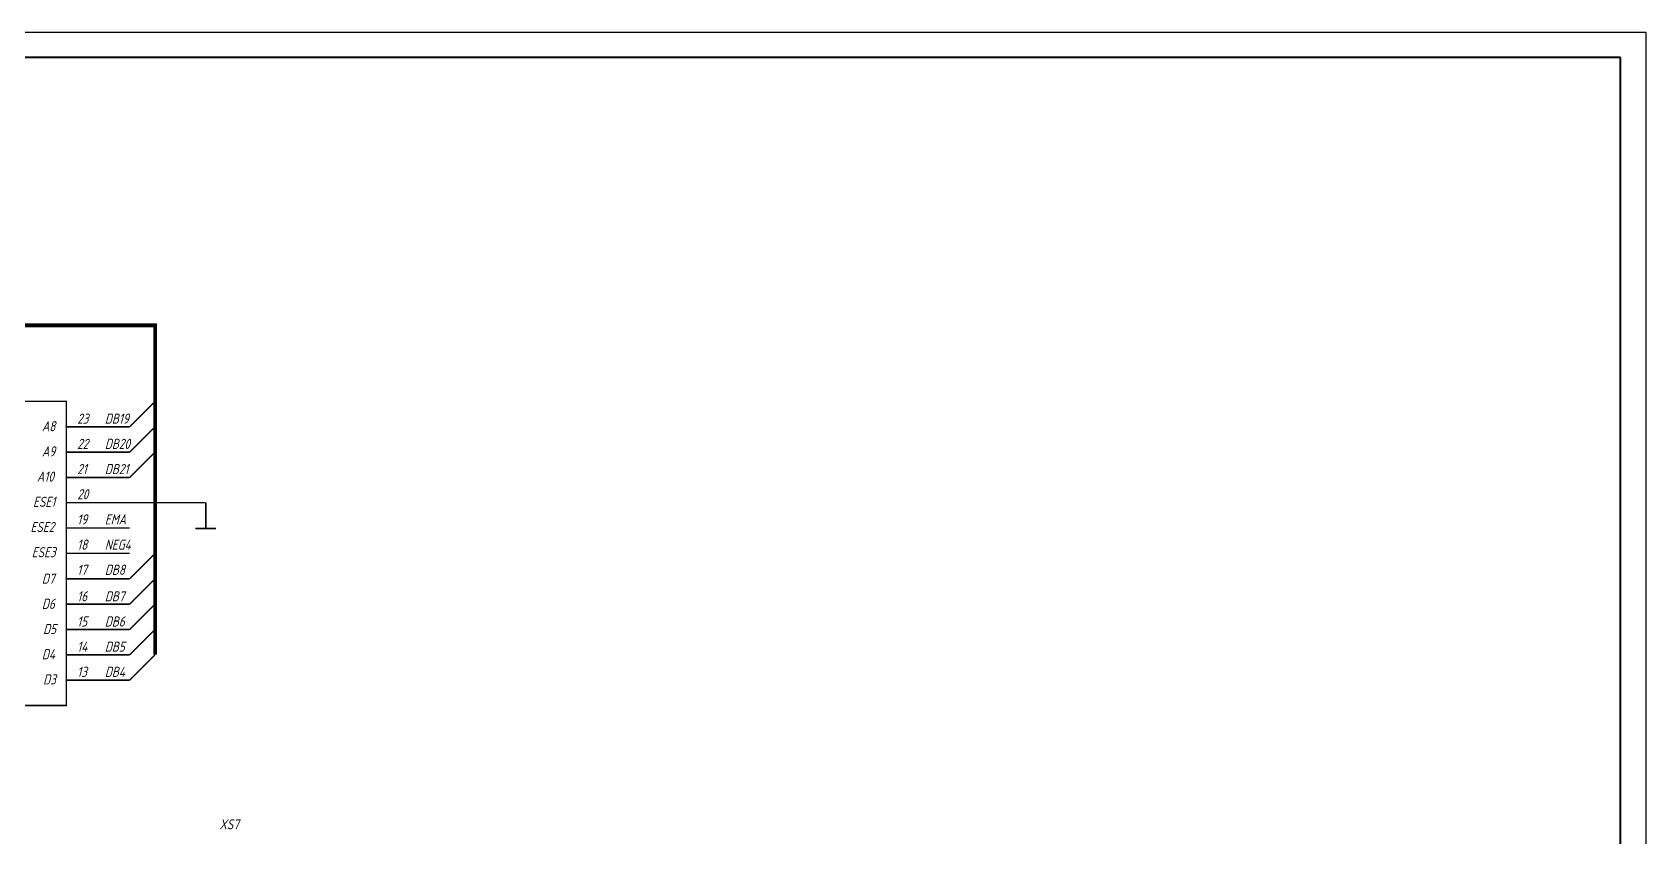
# Model space of a CAD drawing. Extents: x 196 to 1101, y 70 to 664.
# Drawn here: x 782.7 to 1101, y 505.3 to 664 of the extents above; entities that cross this region are included whole.
import ezdxf

# ---------------------------------------------------------------- set-up
doc = ezdxf.new("R2010")
doc.units = 0
doc.header["$MEASUREMENT"] = 0
doc.layers.add('KONTUR', color=7, linetype='CONTINUOUS')
doc.layers.add('Sheet', color=255, linetype='CONTINUOUS')
doc.layers.add('Основная', color=7, linetype='CONTINUOUS', lineweight=40)
doc.styles.add('GOST type A0', font='', dxfattribs={"oblique": 15, "height": 3.5})
doc.styles.get('GOST type A0').set_extended_font_data('GOST type A')

msp = doc.modelspace()

# ---------------------------------------------------------------- linework, layer by layer
at = {"layer": 'KONTUR'}
for p, q in [((260, 664), (1101, 664)), ((1101, 664), (1101, 70))]:
    msp.add_line(p, q, dxfattribs=at)
at = {"layer": 'Sheet'}
for points, const_width in [([(691.97, 561.18), (691.97, 606.18), (746.94, 606.18), (806.92, 606.18), (806.92, 541.17)], 0.749), ([(806.92, 591.17), (801.92, 586.17)], 0.3), ([(789.42, 586.17), (791.92, 586.17)], 0.3), ([(791.92, 586.17), (801.92, 586.17)], 0.3), ([(806.92, 586.17), (801.92, 581.17)], 0.3), ([(789.42, 581.17), (791.92, 581.17)], 0.3), ([(791.92, 581.17), (801.92, 581.17)], 0.3), ([(806.92, 581.17), (801.92, 576.17)], 0.3), ([(789.42, 576.17), (791.92, 576.17)], 0.3), ([(791.92, 576.17), (801.92, 576.17)], 0.3), ([(789.42, 571.18), (791.92, 571.18)], 0.3), ([(791.92, 571.18), (816.92, 571.18)], 0.3), ([(816.92, 571.18), (816.92, 566.1)], 0.3), ([(789.42, 566.18), (791.92, 566.18)], 0.3), ([(791.92, 566.18), (801.92, 566.18)], 0.3), ([(814.89, 566.1), (818.94, 566.1)], 0.3), ([(789.42, 561.18), (791.92, 561.18)], 0.3), ([(791.92, 561.18), (801.92, 561.18)], 0.3), ([(801.92, 556.18), (806.92, 561.18)], 0.3), ([(789.42, 556.18), (791.92, 556.18)], 0.3), ([(791.92, 556.18), (801.92, 556.18)], 0.3), ([(801.92, 551.18), (806.92, 556.18)], 0.3), ([(789.42, 551.18), (791.92, 551.18)], 0.3), ([(791.92, 551.18), (801.92, 551.18)], 0.3), ([(801.92, 546.17), (806.92, 551.18)], 0.3), ([(789.42, 546.17), (791.92, 546.17)], 0.3), ([(791.92, 546.17), (801.92, 546.17), (801.92, 546.17)], 0.3), ([(801.92, 541.17), (806.92, 546.17)], 0.3), ([(789.42, 541.17), (791.92, 541.17)], 0.3), ([(791.92, 541.17), (801.92, 541.17)], 0.3), ([(801.92, 536.17), (806.92, 541.17)], 0.3), ([(789.42, 536.17), (791.92, 536.17)], 0.3), ([(791.92, 536.17), (801.92, 536.17), (801.92, 536.17)], 0.3)]:
    msp.add_lwpolyline(points, dxfattribs=dict(at, const_width=const_width))
at = {"layer": 'Sheet', "const_width": 0.3}
msp.add_lwpolyline([(766.94, 591.17), (789.42, 591.17), (789.42, 531.17), (766.94, 531.17), (766.94, 591.17)], close=True, dxfattribs=at)
at = {"layer": 'Основная'}
for p, q in [((1096, 659), (280, 659)), ((1096, 75), (1096, 659))]:
    msp.add_line(p, q, dxfattribs=at)

# ---------------------------------------------------------------- texts
at = {"layer": 'Sheet', "style": 'GOST type A0', "oblique": 15}
for s, p in [('A8', (784.58, 585.27)), ('23', (791.54, 586.76)), ('DB19', (797, 586.76)), ('22', (791.54, 581.79)), ('DB20', (797, 581.79)), ('A9', (784.58, 580.3)), ('A10', (783.59, 575.33)), ('21', (791.54, 576.82)), ('DB21', (797, 576.82)), ('20', (791.54, 571.85)), ('ESE1', (782.84, 570.36)), ('ESE2', (782.34, 565.39)), ('19', (791.54, 566.88)), ('EMA', (797, 566.88)), ('18', (791.54, 561.91)), ('NEG4', (797, 561.91)), ('ESE3', (782.59, 560.42)), ('D7', (784.58, 555.2)), ('17', (791.54, 556.94)), ('DB8', (797, 556.94)), ('D6', (784.58, 550.23)), ('16', (791.54, 551.72)), ('DB7', (797, 551.72)), ('15', (791.54, 546.75)), ('DB6', (797, 546.75)), ('D5', (784.83, 545.26)), ('D4', (784.58, 540.29)), ('14', (791.54, 541.78)), ('DB5', (797, 541.78)), ('13', (791.54, 536.81)), ('DB4', (797, 536.81)), ('D3', (784.83, 535.32)), ('XS7', (819.61, 506.73))]:
    msp.add_text(s, height=2, dxfattribs=at).set_placement(p)

doc.saveas('drawing.dxf')
